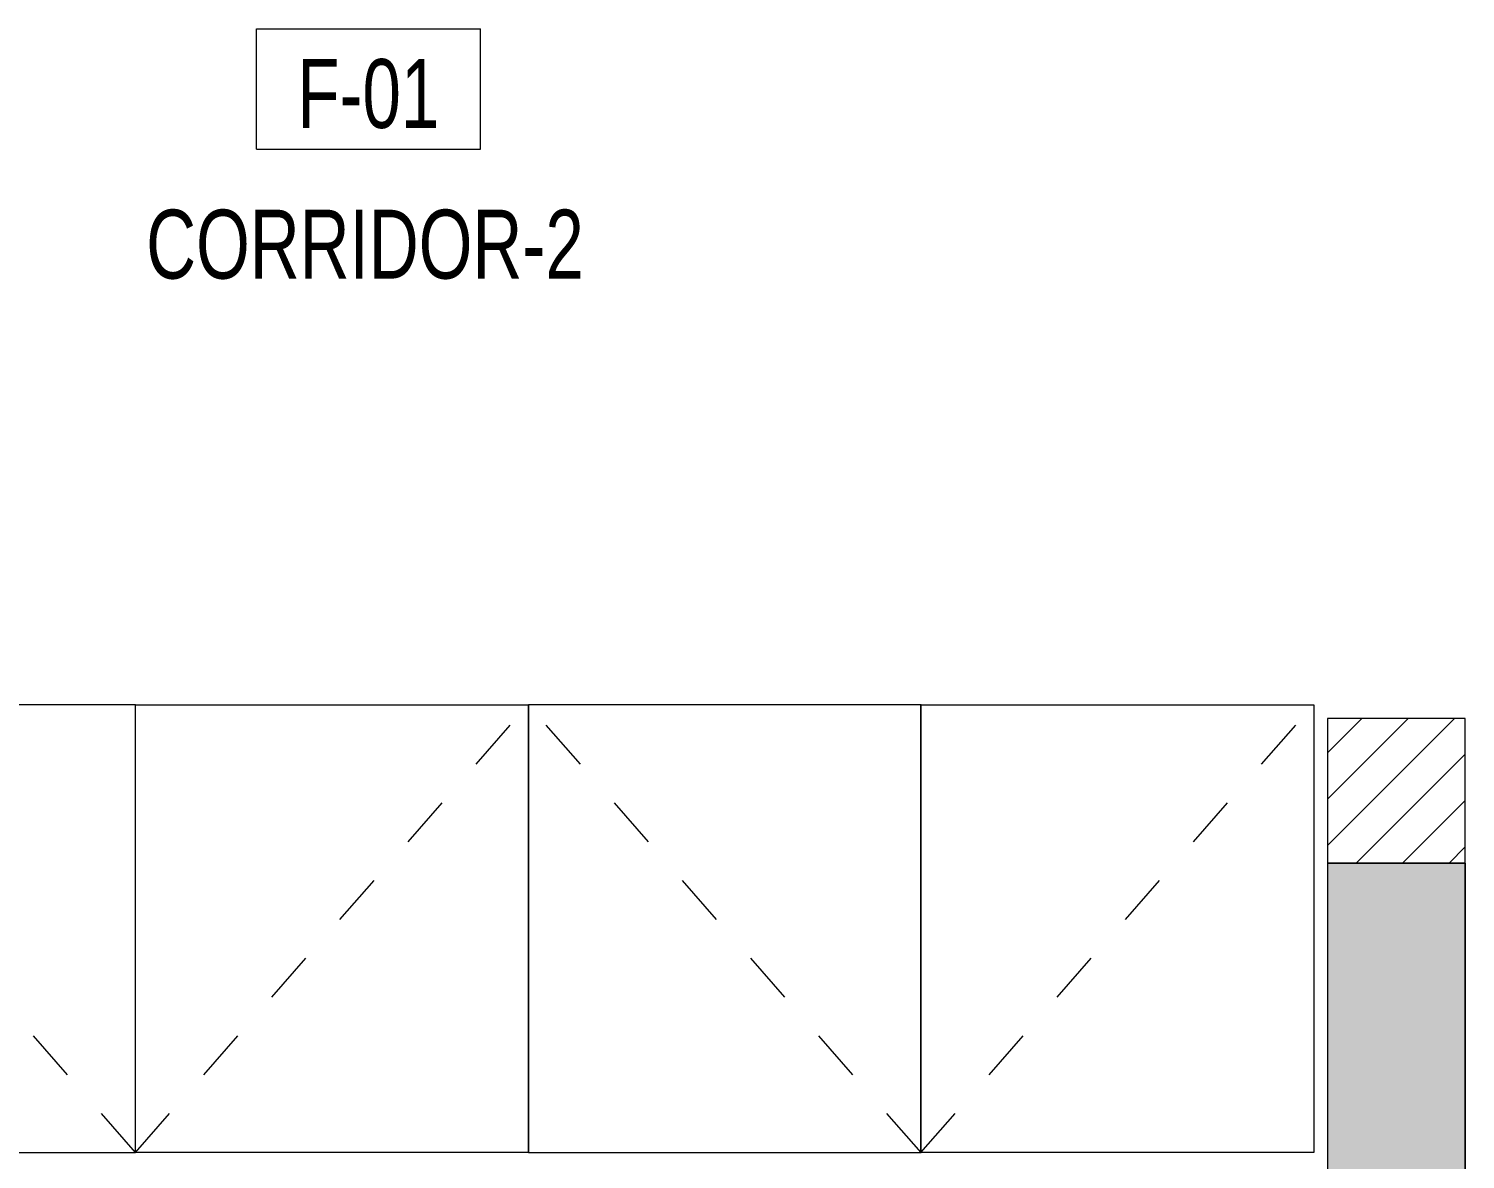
# Model space of a CAD drawing. Header units: millimetres. Extents: x -18512 to 101824, y -95768 to 52898.
# Drawn here: x 63793 to 65878, y -84367 to -82726 of the extents above; entities that cross this region are included whole.
import ezdxf

# ---------------------------------------------------------------- set-up
doc = ezdxf.new("R2010")
doc.units = ezdxf.units.MM
doc.header["$LTSCALE"] = 25
doc.linetypes.add('Dash 3mm', pattern=[6, 3, -3])
for name, color, linetype, lineweight in [('A-AREA-IDEN', 2, 'Continuous', 9), ('I-WALL', 2, 'Continuous', 9), ('Q-CASE', 31, 'Continuous', 13), ('Q-CASE-HDLN', 31, 'Dash 3mm', 13), ('S-COLS', 6, 'Continuous', 9)]:
    doc.layers.add(name, color=color, linetype=linetype, lineweight=lineweight)
doc.layers.add('AR WALL HATCH', color=8, linetype='Continuous')
doc.styles.add('Arial Narrow_4', font='fi_9001f.ttf', dxfattribs={"width": 0.75, "height": 147.492401})

# ---------------------------------------------------------------- blocks, each defined once
blk = doc.blocks.new('M_NAGA Room Tag - Room Tag-1756429-FIRST FLOOR PLAN')
at = {"layer": 'A-AREA-IDEN'}
for p, q in [((-3.25, 1.75), (-3.25, -1.75)), ((-3.25, 1.75), (3.25, 1.75)), ((3.25, 1.75), (3.25, -1.75)), ((-3.25, -1.75), (3.25, -1.75))]:
    blk.add_line(p, q, dxfattribs=at)
blk = doc.blocks.new('M_Tall Cabinet-Single Door_2_1 - 650-8794498-FIRST FLOOR PLAN_')
at = {"layer": 'Q-CASE'}
for p, q in [((-266.3, 650), (303.7, 650)), ((-266.3, 0), (-266.3, 650)), ((303.7, 650), (303.7, 0)), ((303.7, 0), (-266.3, 0))]:
    blk.add_line(p, q, dxfattribs=at)
at = {"layer": 'Q-CASE-HDLN'}
blk.add_line((-266.3, 0), (303.7, 650), dxfattribs=at)
blk = doc.blocks.new('M_Tall Cabinet-Single Door_2_1 - 650-8794447-FIRST FLOOR PLAN_')
at = {"layer": 'Q-CASE'}
for p, q in [((303.7, 0), (-266.3, 0)), ((-266.3, 0), (-266.3, -650)), ((303.7, -650), (303.7, 0)), ((-266.3, -650), (303.7, -650))]:
    blk.add_line(p, q, dxfattribs=at)
at = {"layer": 'Q-CASE-HDLN'}
blk.add_line((-266.3, 0), (303.7, -650), dxfattribs=at)

msp = doc.modelspace()

# ---------------------------------------------------------------- hatches: boundary and pattern name
at = {"layer": 'AR WALL HATCH', "lineweight": 5}
h = msp.add_hatch(dxfattribs=at)
h.set_pattern_fill('ANSI31', color=256, scale=15, style=0)
h.set_pattern_definition([(45, (59229.075, -128347.31), (-33.67596, 33.67596), [])])
h.paths.add_polyline_path([(65678.1, -83727.4), (65878.1, -83727.4), (65878.1, -83937.4), (65678.1, -83937.4)], flags=0)
at = {"layer": 'S-COLS', "lineweight": 5}
msp.add_hatch(color=252, dxfattribs=at).paths.add_polyline_path([(65678.1, -83937.4), (65878.1, -83937.4), (65878.1, -84537.4), (65678.1, -84537.4), (65678.1, -84316.8)], flags=0)

# ---------------------------------------------------------------- linework, layer by layer
at = {"layer": 'I-WALL'}
for p, q in [((65878.1, -83727.4), (65678.1, -83727.4)), ((65678.1, -83727.4), (65678.1, -86307.6)), ((65878.1, -84962.4), (65878.1, -83727.4)), ((65878.1, -83937.4), (65678.1, -83937.4))]:
    msp.add_line(p, q, dxfattribs=at)
at = {"layer": 'S-COLS', "color": 8}
for p, q in [((65678.1, -83937.4), (65678.1, -84537.4)), ((65678.1, -83937.4), (65878.1, -83937.4)), ((65878.1, -83937.4), (65878.1, -84537.4))]:
    msp.add_line(p, q, dxfattribs=at)

# ---------------------------------------------------------------- block references
at = {"layer": 'A-AREA-IDEN', "lineweight": 18, "xscale": -49.99999999999998, "yscale": 49.99999999999998, "zscale": 49.99999999999998, "rotation": 180}
msp.add_blockref('M_NAGA Room Tag - Room Tag-1756429-FIRST FLOOR PLAN', (64286.3, -82813.4), dxfattribs=at)
at = {"layer": 'Q-CASE', "xscale": -1}
for p in [(63681.9, -84357.4), (64821.9, -84357.4)]:
    msp.add_blockref('M_Tall Cabinet-Single Door_2_1 - 650-8794498-FIRST FLOOR PLAN_', p, dxfattribs=at)
at = {"layer": 'Q-CASE', "xscale": -1, "rotation": 180}
for p in [(64214.4, -84357.4), (65354.4, -84357.4)]:
    msp.add_blockref('M_Tall Cabinet-Single Door_2_1 - 650-8794447-FIRST FLOOR PLAN_', p, dxfattribs=at)

# ---------------------------------------------------------------- texts
at = {"layer": 'A-AREA-IDEN', "lineweight": 18, "char_height": 100, "width": 889.2, "attachment_point": 8, "line_spacing_factor": 0.968573, "style": 'Arial Narrow_4'}
for s, insert in [('F-01', (64285.9, -82871.4)), ('CORRIDOR-2', (64281.1, -83090.1))]:
    msp.add_mtext(s, dxfattribs=dict(at, insert=insert))

doc.saveas('drawing.dxf')
